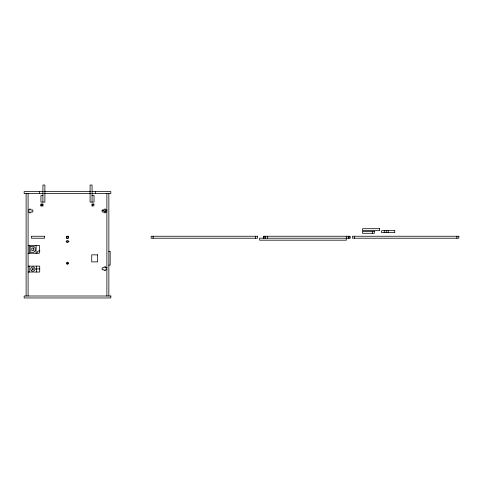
<?xml version="1.0" encoding="UTF-8"?>
<svg xmlns="http://www.w3.org/2000/svg" width="483" height="483" viewBox="0 0 483 483"><rect width="100%" height="100%" fill="white"/><g stroke="black" fill="none" stroke-linecap="round" stroke-linejoin="round"><path stroke-width="0.72" d="M67.065 263.549L67.505 262.975M43.392 191.6L24.15 191.6L24.15 193.568L43.392 193.568M44.496 191.6L90.895 191.6M91.927 191.6L110.824 191.6L110.824 193.568L91.873 193.568M44.599 193.568L90.828 193.568M42.915 195.537L40.94 195.537L40.94 202.105L44.883 202.105L44.883 185.031L42.915 185.031L42.915 202.105M92.06 195.537L94.034 195.537L94.034 202.105L90.092 202.105L90.092 185.031L92.06 185.031L92.06 202.105M94.034 204.074L92.06 204.074L92.06 206.042M28.092 209.984L29.403 209.984L29.403 209.127L30.846 209.127L30.846 209.984L32.82 209.984L32.82 211.952L30.846 211.952L30.846 212.804L29.403 212.804L29.403 211.952L28.092 211.952M106.882 209.984L105.572 209.984L105.572 209.127L104.123 209.127L104.123 209.984L102.154 209.984L102.154 211.952L104.123 211.952L104.123 212.804L105.572 212.804L105.572 211.952L106.882 211.952M102.154 210.576L104.123 210.576L104.123 211.427L105.572 211.427L105.572 210.576L106.882 210.576M67.161 236.247L68.471 236.247L68.471 237.558M68.471 238.216L66.503 238.216L66.503 236.247M66.086 241.289L69.093 241.289M28.092 245.376L39.383 245.376L39.383 253.255L28.092 253.255M108.856 251.347L110.166 251.347L110.166 265.137L108.856 265.137M28.092 266.121L39.715 266.121L39.715 272.032L28.092 272.032M105.572 266.978L104.123 266.912L104.123 267.763L102.154 267.763L102.154 269.737L104.123 269.737L104.123 270.589L105.572 270.589L105.572 269.737L106.882 269.737M105.572 267.763L106.882 267.763M106.882 267.83L105.572 267.83L105.572 266.912M36.159 268.898L39.739 268.898M67.813 262.975L68.248 263.549M456.882 236.247L456.882 238.216M388.193 230.669L388.193 232.637M386.225 230.669L386.225 232.637M384.257 230.669L384.257 232.637M372.327 231.321L372.327 233.295M354.45 236.247L354.45 238.216M349.088 236.247L349.088 238.216M348.267 236.247L348.267 238.216M346.299 236.247L346.299 240.184L259.625 240.184L259.625 238.216L350.199 238.216L350.199 236.247L263.525 236.247L263.525 238.216M267.504 236.247L267.504 238.216M265.535 236.247L265.535 238.216M264.147 236.247L264.147 238.216M255.543 236.247L255.543 238.216M153.111 236.247L153.111 238.216M108.856 193.568L108.856 296.001M106.882 193.568L106.882 296.001M95.344 191.6L95.344 193.568M42.915 206.042L42.915 204.074L40.94 204.074L40.94 206.042M39.63 191.6L39.63 193.568M36.43 266.121L36.43 272.032M36.098 245.376L36.098 253.255M29.203 245.376L29.203 253.255M29.203 266.121L29.203 272.032M28.092 193.568L28.092 296.001M26.118 193.568L26.118 296.001M37.082 253.11A2.3 2.3 0 0 1 39.98 250.888M36.026 268.409A3.049 3.049 0 0 1 36.026 269.743M67.342 263.464C67.741 264.72 68.314 262.577 67.342 263.464M35.114 250.955L33.804 252.271L30.194 252.271L30.194 246.36L33.804 246.36L35.114 247.67L35.114 250.955M379.65 228.694L362.582 228.694L362.582 230.669L379.65 230.669L379.65 228.694M394.762 230.669L381.63 230.669L381.63 232.637L394.762 232.637L394.762 230.669M374.295 231.321L362.479 231.321L362.479 233.295L374.295 233.295L374.295 231.321M44.502 236.247L31.371 236.247L31.371 238.216L44.502 238.216L44.502 236.247M257.511 236.247L151.143 236.247L151.143 238.216L257.511 238.216L257.511 236.247M458.85 236.247L352.481 236.247L352.481 238.216L458.85 238.216L458.85 236.247M33.472 248.002L31.83 248.002L31.83 250.629L33.472 250.629L33.472 248.002M97.644 254.855L91.734 254.855L91.734 261.877L97.644 261.877L97.644 254.855M110.824 296.001L24.15 296.001L24.15 297.969L110.824 297.969L110.824 296.001M66.992 264.02A0.984 0.984 0 0 0 68.471 263.169A0.984 0.984 0 0 0 66.992 262.317A0.984 0.984 0 0 0 66.992 264.02M66.992 242.351A0.984 0.984 0 0 0 68.471 241.5A0.984 0.984 0 0 0 66.992 240.649A0.984 0.984 0 0 0 66.992 242.351M41.435 205.909A0.984 0.984 0 0 0 42.915 205.058A0.984 0.984 0 0 0 41.435 204.206A0.984 0.984 0 0 0 41.435 205.909M92.555 205.909A0.984 0.984 0 0 0 94.034 205.058A0.984 0.984 0 0 0 92.555 204.206A0.984 0.984 0 0 0 92.555 205.909M66.992 238.083A0.984 0.984 0 0 0 68.471 237.231A0.984 0.984 0 0 0 66.992 236.38A0.984 0.984 0 0 0 66.992 238.083M31.751 270.927A2.131 2.131 0 0 0 34.951 269.079A2.131 2.131 0 0 0 31.751 267.232A2.131 2.131 0 0 0 31.751 270.927M32.488 269.647A0.658 0.658 0 0 0 33.472 269.079A0.658 0.658 0 0 0 32.488 268.512A0.658 0.658 0 0 0 32.488 269.647"/></g></svg>
